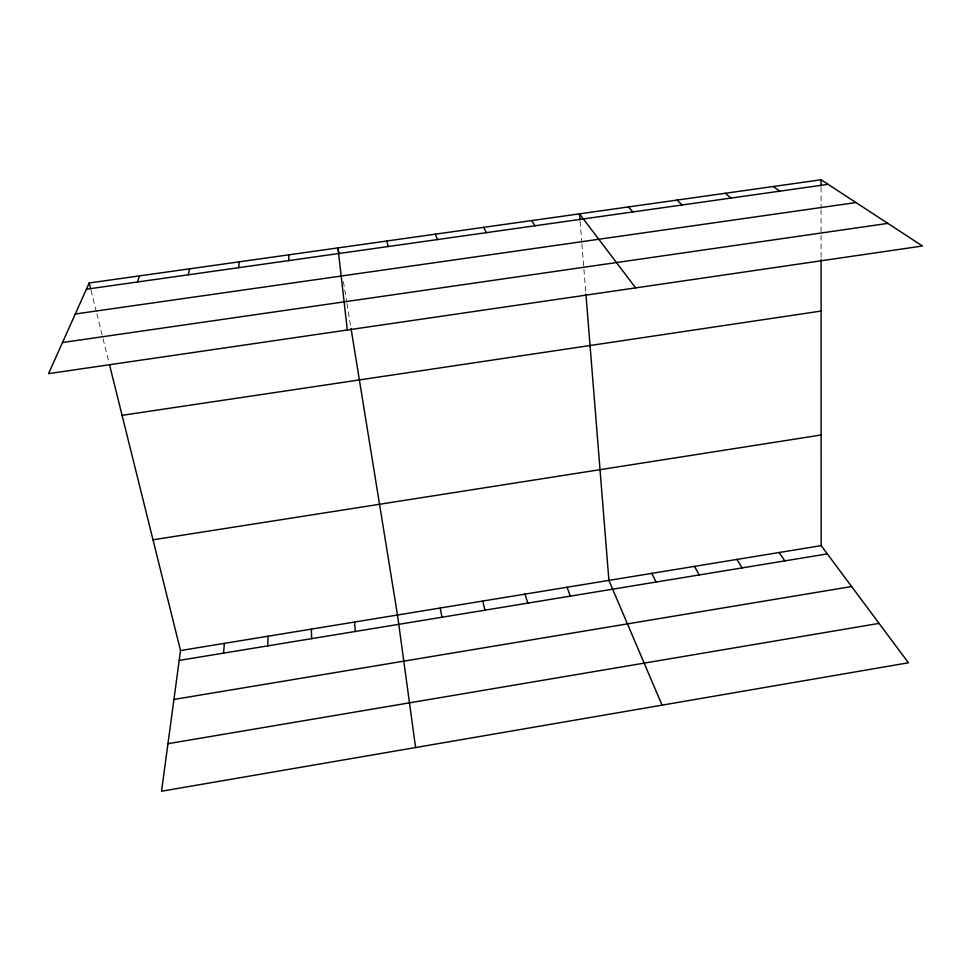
<?xml version="1.0" encoding="UTF-8"?>
<svg xmlns="http://www.w3.org/2000/svg" width="971" height="971" viewBox="0 0 971 971"><rect width="100%" height="100%" fill="white"/><g stroke="black" fill="none" stroke-linecap="round" stroke-linejoin="round"><path stroke-width="0.73" stroke-dasharray="4.86 3.64" d="M91.019 290.329L96.481 312.334M96.845 313.791L102.683 337.289M103.047 338.758L108.886 362.268M343.418 281.554L346.744 302.054M346.975 303.51L351.029 328.441M580.088 221.376L581.787 242.471M581.896 243.976L585.816 292.684M821.065 187.282L821.078 208.304M821.078 209.797L821.078 233.865M821.078 235.383L821.09 258.007"/><path stroke-width="1.46" d="M288.775 260.592L288.8 254.839M267.717 645.873L267.984 636.223M223.573 653.131L224.374 643.36M238.635 267.68L239.339 261.818M109.626 365.217L180.521 650.546L161.538 791.231L908.407 662.78L821.163 545.629L821.09 259.512M188.204 274.817L189.588 268.833M137.457 281.991L139.545 275.885M89.186 282.986L48.55 373.641L922.45 245.991L821.065 179.769L89.186 282.986L90.655 288.86M167.947 743.713L879.071 623.382M173.918 699.448L851.616 586.533M179.186 660.426L827.316 553.895M180.521 650.546L821.163 545.629M153.005 539.815L821.126 434.996M122.079 415.333L821.102 311.048M62.508 342.52L887.846 223.379M75.289 313.997L855.937 202.551M86.407 289.2L828.081 184.344M773.329 186.505L779.725 191.178M725.301 193.278L731.078 198.06M676.981 200.087L682.128 204.978M628.383 206.944L632.898 211.945M635.665 287.877L579.481 213.838L579.966 219.871M779.155 552.511L784.847 560.886M531.744 220.575L534.985 225.782M736.928 559.417L742.135 567.901M694.483 566.372L699.205 574.953M483.728 227.348L486.325 232.664M651.808 573.363L656.056 582.042M662.052 705.152L608.914 580.391L585.926 294.14M567.064 587.237L570.329 596.133M435.421 234.157L437.375 239.582M525.008 594.131L527.775 603.125M482.721 601.049L484.99 610.164M386.834 241.014L388.145 246.549M440.215 608.016L441.999 617.228M338.915 253.759L337.957 247.908L347.315 329.994M351.029 328.441L397.491 615.007L415.588 747.536M354.549 622.047L355.313 631.478M311.388 629.111L311.63 638.651M821.065 179.769L821.065 185.777"/></g></svg>
